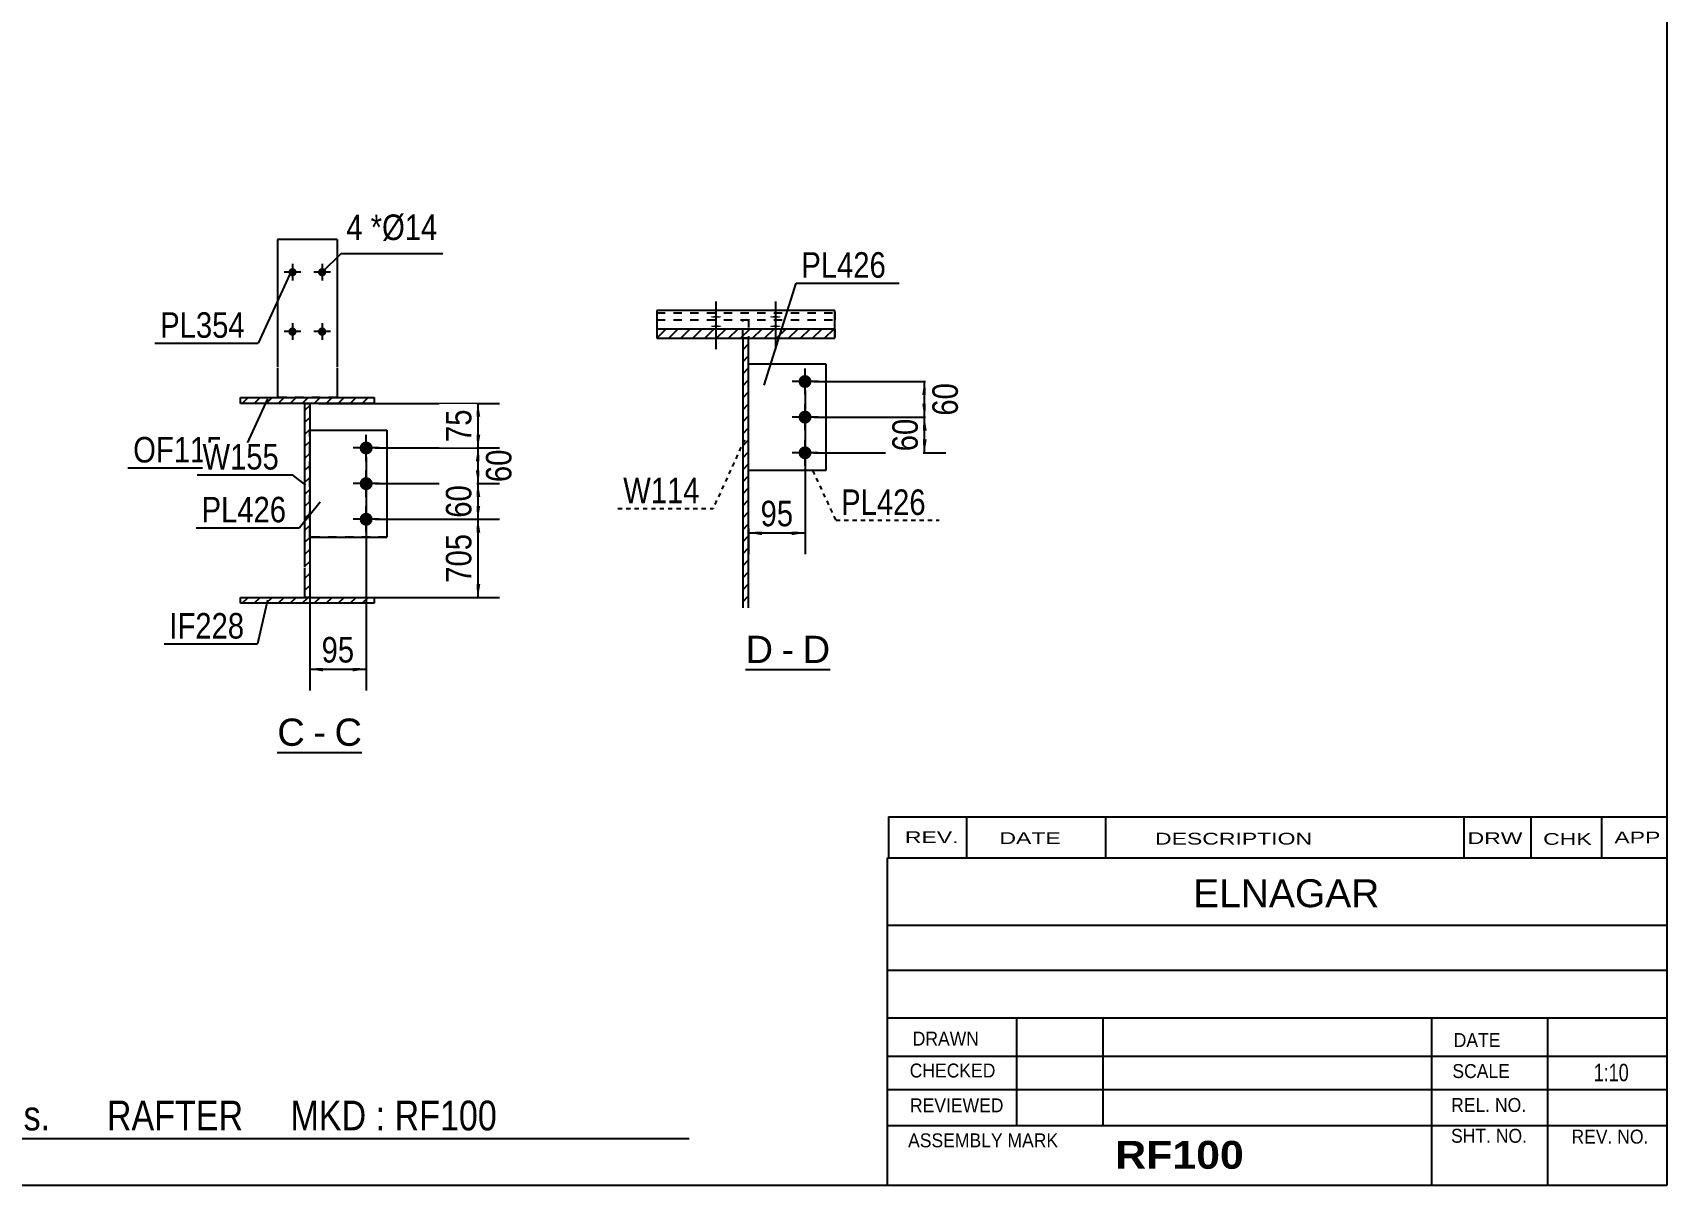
# Model space of a CAD drawing. Header units: millimetres. Extents: x -25 to 378, y -194 to 83.
# Drawn here: x 194.4 to 378, y -194.2 to -64.8 of the extents above; entities that cross this region are included whole.
import ezdxf

# ---------------------------------------------------------------- set-up
doc = ezdxf.new("R2010")
doc.units = ezdxf.units.MM
doc.linetypes.add('DXK_LINE_DOT1', pattern=[1.8814, 0.9407, -0.9407])
doc.linetypes.add('DXK_LINE_DOT4', pattern=[0.9408, 0.4704, -0.4704])
doc.styles.add('Arial', font='ARIAL.TTF', dxfattribs={"height": 0.2})
doc.styles.add('Arial Bold', font='ARIALBD.TTF', dxfattribs={"height": 0.2})
doc.styles.add('Arial Narrow', font='ARIALN.TTF', dxfattribs={"height": 0.2})

# ---------------------------------------------------------------- blocks, each defined once
blk = doc.blocks.new('Unknown-623515098-1211')
at = {"color": 5, "linetype": 'Continuous'}
for p, q in [((377.97, -194.23), (377.97, 82.77)), ((-22.03, -194.23), (377.97, -194.23))]:
    blk.add_line(p, q, dxfattribs=at)
blk = doc.blocks.new('Unknown-623515098-12 - 10489')
at = {"color": 7, "linetype": 'Continuous'}
blk.add_line((221.83, -145.64), (231.34, -145.64), dxfattribs=at)
at = {"color": 0, "linetype": 'Continuous'}
for points in [[(224.91, -144.89), (224.91, -141.69), (221.83, -141.69), (221.83, -144.89)], [(227.3, -144.89), (227.3, -141.69), (225.87, -141.69), (225.87, -144.89)], [(231.34, -144.89), (231.34, -141.69), (228.26, -141.69), (228.26, -144.89)]]:
    blk.add_wipeout(points, dxfattribs=at)
at = {"color": 96, "linetype": 'Continuous', "style": 'Arial'}
for s, p in [('C', (221.83, -144.89)), ('C', (228.26, -144.89)), ('-', (225.87, -144.89))]:
    blk.add_text(s, height=3.06, dxfattribs=at).set_placement(p)
blk = doc.blocks.new('Unknown-623515098-13 - 10886')
at = {"color": 7, "linetype": 'Continuous'}
blk.add_line((274.43, -136.34), (283.94, -136.34), dxfattribs=at)
at = {"color": 0, "linetype": 'Continuous'}
for points in [[(277.51, -135.59), (277.51, -132.39), (274.43, -132.39), (274.43, -135.59)], [(279.89, -135.59), (279.89, -132.39), (278.47, -132.39), (278.47, -135.59)], [(283.94, -135.59), (283.94, -132.39), (280.85, -132.39), (280.85, -135.59)]]:
    blk.add_wipeout(points, dxfattribs=at)
at = {"color": 96, "linetype": 'Continuous', "style": 'Arial'}
for s, p in [('D', (274.43, -135.59)), ('D', (280.85, -135.59)), ('-', (278.47, -135.59))]:
    blk.add_text(s, height=3.06, dxfattribs=at).set_placement(p)
blk = doc.blocks.new('Part-623515098-10555 - 10489')
at = {"linetype": 'Continuous'}
h = blk.add_hatch(dxfattribs=at)
h.set_pattern_fill('', scale=0.3, style=0, pattern_type=0)
h.set_pattern_definition([(45, (232.7032, -128.8872), (-0.67352, 0.67352), [])])
h.paths.add_polyline_path([(217.7, -128.89), (232.7, -128.89), (232.7, -128.22), (217.7, -128.22)])
at = {"color": 2, "linetype": 'Continuous'}
for p, q in [((217.7, -128.89), (217.7, -128.22)), ((217.7, -128.22), (232.7, -128.22)), ((232.7, -128.22), (232.7, -128.89)), ((232.7, -128.89), (217.7, -128.89))]:
    blk.add_line(p, q, dxfattribs=at)
blk = doc.blocks.new('Part-623515098-10491 - 10489')
at = {"linetype": 'Continuous'}
h = blk.add_hatch(dxfattribs=at)
h.set_pattern_fill('', scale=0.3, style=0, pattern_type=0)
h.set_pattern_definition([(45, (232.7032, -106.4547), (-0.67352, 0.67352), [])])
h.paths.add_polyline_path([(217.7, -106.45), (232.7, -106.45), (232.7, -105.79), (217.7, -105.79)])
at = {"color": 2, "linetype": 'Continuous'}
for p, q in [((217.7, -106.45), (217.7, -105.79)), ((217.7, -105.79), (232.7, -105.79)), ((232.7, -106.45), (217.7, -106.45)), ((232.7, -105.79), (232.7, -106.45))]:
    blk.add_line(p, q, dxfattribs=at)
blk = doc.blocks.new('Part-623515098-10494 - 10489')
at = {"linetype": 'Continuous'}
h = blk.add_hatch(dxfattribs=at)
h.set_pattern_fill('', scale=0.3, style=0, pattern_type=0)
h.set_pattern_definition([(45, (225.4699, -128.2206), (-0.67352, 0.67352), [])])
h.paths.add_polyline_path([(224.94, -128.22), (225.47, -128.22), (225.47, -106.45), (224.94, -106.45)])
at = {"color": 2, "linetype": 'Continuous'}
for p, q in [((224.94, -124.79), (224.94, -106.45)), ((224.94, -106.45), (225.47, -106.45)), ((225.47, -106.45), (225.47, -124.79)), ((224.94, -128.22), (224.94, -124.89)), ((225.47, -124.89), (225.47, -128.22)), ((225.47, -128.22), (224.94, -128.22))]:
    blk.add_line(p, q, dxfattribs=at)
blk = doc.blocks.new('Part-623515098-10562 - 10489')
at = {"color": 2, "linetype": 'Continuous'}
for p, q in [((225.47, -109.45), (234.14, -109.45)), ((234.14, -109.45), (234.14, -121.45)), ((225.47, -121.45), (234.14, -121.45))]:
    blk.add_line(p, q, dxfattribs=at)
at = {"color": 7, "linetype": 'DXK_LINE_DOT1'}
for p, q in [((225.47, -121.45), (225.47, -109.45)), ((225.47, -109.45), (234.14, -109.45)), ((234.14, -121.45), (225.47, -121.45))]:
    blk.add_line(p, q, dxfattribs=at)
blk = doc.blocks.new('Bolt-623515098-10625 - 10489')
at = {"linetype": 'Continuous'}
for points in [[(231.81, -112.19, -1), (231.81, -110.72, -1)], [(231.81, -116.19, -1), (231.81, -114.72, -1)], [(231.81, -120.19, -1), (231.81, -118.72, -1)]]:
    blk.add_hatch(color=3, dxfattribs=at).paths.add_polyline_path(points)
at = {"color": 3, "linetype": 'Continuous'}
for p, q in [((231.81, -112.92), (231.81, -109.99)), ((233.27, -111.45), (230.34, -111.45)), ((233.27, -115.45), (230.34, -115.45)), ((231.81, -116.92), (231.81, -113.99)), ((231.81, -120.92), (231.81, -117.99)), ((233.27, -119.45), (230.34, -119.45))]:
    blk.add_line(p, q, dxfattribs=at)
blk = doc.blocks.new('Part-623515098-17455 - 10489')
at = {"color": 2, "linetype": 'Continuous'}
for p, q in [((228.54, -88.06), (221.87, -88.06)), ((221.87, -88.06), (221.87, -102.35)), ((228.54, -88.06), (228.54, -102.35)), ((221.87, -102.45), (221.87, -105.79)), ((228.54, -102.45), (228.54, -105.79))]:
    blk.add_line(p, q, dxfattribs=at)
at = {"color": 7, "linetype": 'DXK_LINE_DOT1'}
blk.add_line((228.54, -105.79), (221.87, -105.79), dxfattribs=at)
blk = doc.blocks.new('Bolt-623515098-17504 - 10489')
at = {"linetype": 'Continuous'}
for points in [[(224, -91.72, -1), (223.07, -91.72, -1)], [(227.34, -91.72, -1), (226.4, -91.72, -1)], [(224, -98.39, -1), (223.07, -98.39, -1)], [(227.34, -98.39, -1), (226.4, -98.39, -1)]]:
    blk.add_hatch(color=3, dxfattribs=at).paths.add_polyline_path(points)
at = {"color": 3, "linetype": 'Continuous'}
for p, q in [((224.47, -91.72), (222.6, -91.72)), ((223.54, -90.79), (223.54, -92.65)), ((227.8, -91.72), (225.94, -91.72)), ((226.87, -90.79), (226.87, -92.65)), ((224.47, -98.39), (222.6, -98.39)), ((223.54, -97.45), (223.54, -99.32)), ((227.8, -98.39), (225.94, -98.39)), ((226.87, -97.45), (226.87, -99.32))]:
    blk.add_line(p, q, dxfattribs=at)
blk = doc.blocks.new('Part-623515098-10896 - 10886')
at = {"color": 7, "linetype": 'DXK_LINE_DOT1'}
for p, q in [((264.45, -96.19), (264.45, -97.06)), ((264.45, -96.27), (284.45, -96.27)), ((264.45, -97.06), (284.45, -97.06)), ((284.45, -96.19), (284.45, -97.06))]:
    blk.add_line(p, q, dxfattribs=at)
blk = doc.blocks.new('Part-623515098-10951 - 10886')
at = {"linetype": 'Continuous'}
h = blk.add_hatch(dxfattribs=at)
h.set_pattern_fill('', scale=0.3, style=0, pattern_type=0)
h.set_pattern_definition([(45, (274.7805, -129.3927), (-0.67352, 0.67352), [])])
h.paths.add_polyline_path([(274.11, -129.39), (274.78, -129.39), (274.78, -99.14), (274.11, -99.14)])
at = {"color": 7, "linetype": 'DXK_LINE_DOT1'}
for p, q in [((274.11, -99.14), (274.11, -97)), ((274.78, -97), (274.78, -99.14))]:
    blk.add_line(p, q, dxfattribs=at)
at = {"color": 2, "linetype": 'Continuous'}
for p, q in [((274.78, -99.14), (274.11, -99.14)), ((274.11, -99.14), (274.11, -129.39)), ((274.78, -129.39), (274.78, -99.14))]:
    blk.add_line(p, q, dxfattribs=at)
blk = doc.blocks.new('Part-623515098-10903 - 10886')
at = {"linetype": 'Continuous'}
h = blk.add_hatch(dxfattribs=at)
h.set_pattern_fill('', scale=0.3, style=0, pattern_type=0)
h.set_pattern_definition([(45, (264.4471, -99.1435), (-0.67352, 0.67352), [])])
h.paths.add_polyline_path([(264.45, -98.06), (264.45, -99.14), (284.45, -99.14), (284.45, -98.06)])
at = {"color": 2, "linetype": 'Continuous'}
for p, q in [((264.45, -96), (264.45, -98.06)), ((284.45, -96), (264.45, -96)), ((284.45, -98.06), (284.45, -96)), ((264.45, -98.06), (264.45, -99.14)), ((264.45, -98.06), (284.45, -98.06)), ((264.45, -99.14), (284.45, -99.14)), ((284.45, -99.14), (284.45, -98.06))]:
    blk.add_line(p, q, dxfattribs=at)
at = {"color": 7, "linetype": 'DXK_LINE_DOT1'}
for p, q in [((264.45, -98.06), (264.45, -99.14)), ((284.45, -98.06), (284.45, -99.14))]:
    blk.add_line(p, q, dxfattribs=at)
blk = doc.blocks.new('Bolt-623515098-11021 - 10886')
at = {"linetype": 'Continuous'}
for points in [[(281.11, -104.72, -1), (281.11, -103.26, -1)], [(281.11, -108.72, -1), (281.11, -107.26, -1)], [(281.11, -112.72, -1), (281.11, -111.26, -1)]]:
    blk.add_hatch(color=3, dxfattribs=at).paths.add_polyline_path(points)
at = {"color": 3, "linetype": 'Continuous'}
for p, q in [((281.11, -105.46), (281.11, -102.52)), ((282.58, -103.99), (279.65, -103.99)), ((282.58, -107.99), (279.65, -107.99)), ((281.11, -109.46), (281.11, -106.52)), ((282.58, -111.99), (279.65, -111.99)), ((281.11, -113.46), (281.11, -110.52))]:
    blk.add_line(p, q, dxfattribs=at)
blk = doc.blocks.new('Part-623515098-10958 - 10886')
at = {"color": 2, "linetype": 'Continuous'}
for p, q in [((274.78, -101.99), (283.45, -101.99)), ((283.45, -101.99), (283.45, -113.99)), ((283.45, -113.99), (274.78, -113.99))]:
    blk.add_line(p, q, dxfattribs=at)
at = {"color": 7, "linetype": 'DXK_LINE_DOT1'}
blk.add_line((274.78, -113.99), (274.78, -101.99), dxfattribs=at)
blk = doc.blocks.new('Bolt-623515098-10977 - 10886')
at = {"linetype": 'Continuous'}
for points in [[(271.11, -96.83), (270.99, -96.83), (270.87, -96.82), (270.76, -96.81), (270.67, -96.8), (270.59, -96.78), (270.54, -96.76), (270.52, -96.75), (270.52, -96.73), (270.54, -96.71), (270.59, -96.69), (270.67, -96.67), (270.76, -96.66), (270.87, -96.65), (270.99, -96.64), (271.11, -96.64), (271.24, -96.64), (271.36, -96.65), (271.47, -96.66), (271.56, -96.67), (271.63, -96.69), (271.68, -96.71), (271.71, -96.73), (271.71, -96.75), (271.68, -96.76), (271.63, -96.78), (271.56, -96.8), (271.47, -96.81), (271.36, -96.82), (271.24, -96.83)], [(277.78, -96.83), (277.66, -96.83), (277.54, -96.82), (277.43, -96.81), (277.33, -96.8), (277.26, -96.78), (277.21, -96.76), (277.18, -96.75), (277.18, -96.73), (277.21, -96.71), (277.26, -96.69), (277.33, -96.67), (277.43, -96.66), (277.54, -96.65), (277.66, -96.64), (277.78, -96.64), (277.91, -96.64), (278.02, -96.65), (278.13, -96.66), (278.23, -96.67), (278.3, -96.69), (278.35, -96.71), (278.38, -96.73), (278.38, -96.75), (278.35, -96.76), (278.3, -96.78), (278.23, -96.8), (278.13, -96.81), (278.02, -96.82), (277.91, -96.83)], [(271.11, -97.88), (270.99, -97.87), (270.87, -97.87), (270.76, -97.86), (270.67, -97.85), (270.59, -97.83), (270.54, -97.81), (270.52, -97.79), (270.52, -97.77), (270.54, -97.75), (270.59, -97.74), (270.67, -97.72), (270.76, -97.71), (270.87, -97.7), (270.99, -97.69), (271.11, -97.69), (271.24, -97.69), (271.36, -97.7), (271.47, -97.71), (271.56, -97.72), (271.63, -97.74), (271.68, -97.75), (271.71, -97.77), (271.71, -97.79), (271.68, -97.81), (271.63, -97.83), (271.56, -97.85), (271.47, -97.86), (271.36, -97.87), (271.24, -97.87)], [(277.78, -97.88), (277.66, -97.87), (277.54, -97.87), (277.43, -97.86), (277.33, -97.85), (277.26, -97.83), (277.21, -97.81), (277.18, -97.79), (277.18, -97.77), (277.21, -97.75), (277.26, -97.74), (277.33, -97.72), (277.43, -97.71), (277.54, -97.7), (277.66, -97.69), (277.78, -97.69), (277.91, -97.69), (278.02, -97.7), (278.13, -97.71), (278.23, -97.72), (278.3, -97.74), (278.35, -97.75), (278.38, -97.77), (278.38, -97.79), (278.35, -97.81), (278.3, -97.83), (278.23, -97.85), (278.13, -97.86), (278.02, -97.87), (277.91, -97.87)]]:
    blk.add_hatch(color=3, dxfattribs=at).paths.add_polyline_path(points)
at = {"color": 3, "linetype": 'Continuous'}
for p, q in [((271.11, -95.02), (271.11, -99.3)), ((277.78, -95.02), (277.78, -99.3)), ((271.11, -96.07), (271.11, -100.35)), ((277.78, -96.07), (277.78, -100.35))]:
    blk.add_line(p, q, dxfattribs=at)
blk = doc.blocks.new('StraightDimension-623515098-17121 - 10489')
at = {"linetype": 'Continuous'}
for points in [[(244.13, -112.95), (244.38, -111.45), (244.63, -112.95)], [(244.63, -113.95), (244.38, -115.45), (244.13, -113.95)]]:
    blk.add_hatch(color=7, dxfattribs=at).paths.add_polyline_path(points)
at = {"color": 7, "linetype": 'Continuous'}
for p, q in [((232.81, -111.45), (246.63, -111.45)), ((244.38, -115.45), (244.38, -111.45)), ((232.81, -115.45), (246.63, -115.45))]:
    blk.add_line(p, q, dxfattribs=at)
at = {"color": 0}
blk.add_wipeout([(248.73, -111.03), (244.53, -111.03), (244.53, -115.88), (248.73, -115.88)], dxfattribs=at)
at = {"color": 3, "style": 'Arial Narrow'}
blk.add_text('60', height=2.863, rotation=90.0002, dxfattribs=at).set_placement((248.13, -115.28))
blk = doc.blocks.new('StraightDimension-623515098-17119 - 10489')
at = {"linetype": 'Continuous'}
for points in [[(244.13, -116.95), (244.38, -115.45), (244.63, -116.95)], [(244.63, -117.95), (244.38, -119.45), (244.13, -117.95)]]:
    blk.add_hatch(color=7, dxfattribs=at).paths.add_polyline_path(points)
at = {"color": 7, "linetype": 'Continuous'}
for p, q in [((232.81, -115.45), (246.78, -115.45)), ((244.38, -119.45), (244.38, -115.45)), ((232.81, -119.45), (246.78, -119.45))]:
    blk.add_line(p, q, dxfattribs=at)
at = {"color": 0}
blk.add_wipeout([(244.23, -115.03), (240.03, -115.03), (240.03, -119.88), (244.23, -119.88)], dxfattribs=at)
at = {"color": 3, "style": 'Arial Narrow'}
blk.add_text('60', height=2.863, rotation=90.0002, dxfattribs=at).set_placement((243.63, -119.28))
blk = doc.blocks.new('StraightDimension-623515098-10783 - 10489')
at = {"linetype": 'Continuous'}
for points in [[(244.13, -107.95), (244.38, -106.45), (244.63, -107.95)], [(244.63, -109.95), (244.38, -111.45), (244.13, -109.95)]]:
    blk.add_hatch(color=7, dxfattribs=at).paths.add_polyline_path(points)
at = {"color": 7, "linetype": 'Continuous'}
for p, q in [((226.47, -106.45), (246.78, -106.45)), ((244.38, -111.45), (244.38, -106.45)), ((232.81, -111.45), (246.78, -111.45))]:
    blk.add_line(p, q, dxfattribs=at)
at = {"color": 0}
blk.add_wipeout([(244.23, -106.53), (240.03, -106.53), (240.03, -111.38), (244.23, -111.38)], dxfattribs=at)
at = {"color": 3, "style": 'Arial Narrow'}
blk.add_text('75', height=2.863, rotation=90.0002, dxfattribs=at).set_placement((243.63, -110.78))
blk = doc.blocks.new('StraightDimension-623515098-10786 - 10489')
at = {"linetype": 'Continuous'}
for points in [[(244.13, -120.95), (244.38, -119.45), (244.63, -120.95)], [(244.63, -126.72), (244.38, -128.22), (244.13, -126.72)]]:
    blk.add_hatch(color=7, dxfattribs=at).paths.add_polyline_path(points)
at = {"color": 7, "linetype": 'Continuous'}
for p, q in [((232.81, -119.45), (246.78, -119.45)), ((244.38, -128.22), (244.38, -119.45)), ((226.47, -128.22), (246.78, -128.22))]:
    blk.add_line(p, q, dxfattribs=at)
at = {"color": 0}
blk.add_wipeout([(244.23, -120.5), (240.03, -120.5), (240.03, -127.18), (244.23, -127.18)], dxfattribs=at)
at = {"color": 3, "style": 'Arial Narrow'}
blk.add_text('705', height=2.863, rotation=90.0002, dxfattribs=at).set_placement((243.63, -126.58))
blk = doc.blocks.new('StraightDimension-623515098-19683 - 10489')
at = {"linetype": 'Continuous'}
for points in [[(226.97, -136.54), (225.47, -136.29), (226.97, -136.04)], [(230.31, -136.04), (231.81, -136.29), (230.31, -136.54)]]:
    blk.add_hatch(color=7, dxfattribs=at).paths.add_polyline_path(points)
at = {"color": 7, "linetype": 'Continuous'}
for p, q in [((231.81, -112.45), (231.81, -138.69)), ((225.47, -121.38), (225.47, -138.69)), ((225.47, -136.29), (231.81, -136.29))]:
    blk.add_line(p, q, dxfattribs=at)
at = {"color": 0}
blk.add_wipeout([(231.07, -136.14), (231.07, -131.94), (226.21, -131.94), (226.21, -136.14)], dxfattribs=at)
at = {"color": 3, "style": 'Arial Narrow'}
blk.add_text('95', height=2.863, dxfattribs=at).set_placement((226.81, -135.54))
blk = doc.blocks.new('StraightDimension-623515098-17165 - 10886')
at = {"linetype": 'Continuous'}
for points in [[(294.28, -109.49), (294.53, -107.99), (294.78, -109.49)], [(294.78, -110.49), (294.53, -111.99), (294.28, -110.49)]]:
    blk.add_hatch(color=7, dxfattribs=at).paths.add_polyline_path(points)
at = {"color": 7, "linetype": 'Continuous'}
for p, q in [((282.11, -107.99), (296.93, -107.99)), ((294.53, -111.99), (294.53, -107.99)), ((282.11, -111.99), (296.93, -111.99))]:
    blk.add_line(p, q, dxfattribs=at)
at = {"color": 0}
blk.add_wipeout([(294.38, -107.56), (290.18, -107.56), (290.18, -112.42), (294.38, -112.42)], dxfattribs=at)
at = {"color": 3, "style": 'Arial Narrow'}
blk.add_text('60', height=2.863, rotation=90.0002, dxfattribs=at).set_placement((293.78, -111.82))
blk = doc.blocks.new('StraightDimension-623515098-17167 - 10886')
at = {"linetype": 'Continuous'}
for points in [[(294.28, -105.49), (294.53, -103.99), (294.78, -105.49)], [(294.78, -106.49), (294.53, -107.99), (294.28, -106.49)]]:
    blk.add_hatch(color=7, dxfattribs=at).paths.add_polyline_path(points)
at = {"color": 7, "linetype": 'Continuous'}
for p, q in [((282.11, -103.99), (296.78, -103.99)), ((294.53, -107.99), (294.53, -103.99)), ((282.11, -107.99), (296.78, -107.99))]:
    blk.add_line(p, q, dxfattribs=at)
at = {"color": 0}
blk.add_wipeout([(298.88, -103.56), (294.68, -103.56), (294.68, -108.42), (298.88, -108.42)], dxfattribs=at)
at = {"color": 3, "style": 'Arial Narrow'}
blk.add_text('60', height=2.863, rotation=90.0002, dxfattribs=at).set_placement((298.28, -107.82))
blk = doc.blocks.new('StraightDimension-623515098-19625 - 10886')
at = {"linetype": 'Continuous'}
for points in [[(276.28, -121.24), (274.78, -120.99), (276.28, -120.74)], [(279.61, -120.74), (281.11, -120.99), (279.61, -121.24)]]:
    blk.add_hatch(color=7, dxfattribs=at).paths.add_polyline_path(points)
at = {"color": 7, "linetype": 'Continuous'}
for p, q in [((281.11, -104.99), (281.11, -123.39)), ((274.78, -120.5), (274.78, -123.39)), ((274.78, -120.99), (281.11, -120.99))]:
    blk.add_line(p, q, dxfattribs=at)
at = {"color": 0}
blk.add_wipeout([(280.38, -120.84), (280.38, -116.64), (275.52, -116.64), (275.52, -120.84)], dxfattribs=at)
at = {"color": 3, "style": 'Arial Narrow'}
blk.add_text('95', height=2.863, dxfattribs=at).set_placement((276.12, -120.24))
blk = doc.blocks.new('CBS_CALLOFF-623515098-19929')
at = {"color": 7, "linetype": 'Continuous'}
blk.add_line((151.85, -188.96), (268.08, -188.98), dxfattribs=at)
at = {"color": 3, "linetype": 'Continuous', "style": 'Arial Narrow'}
blk.add_text('QTY= 1 Nos.      RAFTER     MKD : RF100', height=3.3405, dxfattribs=at).set_placement((174.08, -188.07))
blk = doc.blocks.new('CBS_NAME_BLOG-623515098-19930')
at = {"color": 7, "linetype": 'Continuous'}
for p, q in [((290.38, -157.48), (377.9, -157.48)), ((290.38, -194.19), (290.38, -157.48)), ((290.38, -165.02), (377.9, -165.02)), ((290.46, -170.07), (377.97, -170.07)), ((290.38, -175.45), (377.9, -175.45)), ((304.91, -187.55), (304.91, -175.45)), ((314.59, -187.53), (314.59, -175.46)), ((351.51, -194.19), (351.51, -175.46)), ((364.56, -194.19), (364.56, -175.45)), ((290.39, -179.75), (377.97, -179.73)), ((290.38, -183.49), (377.9, -183.49)), ((290.38, -187.53), (377.9, -187.53)), ((290.38, -194.23), (377.97, -194.23))]:
    blk.add_line(p, q, dxfattribs=at)
at = {"color": 3, "linetype": 'Continuous', "style": 'Arial'}
blk.add_text('ELNAGAR', height=3.133, dxfattribs=at).set_placement((324.71, -163.01))
at = {"color": 3, "linetype": 'Continuous'}
for s, height, style, width, p in [('DRAWN', 1.566, 'Arial', 0.9, (293.21, -178.55)), ('DATE', 1.566, 'Arial', 0.9, (353.98, -178.71)), ('CHECKED', 1.566, 'Arial', 0.9, (292.87, -182.13)), ('SCALE', 1.566, 'Arial', 0.9, (353.83, -182.19)), ('1:10', 1.957, 'Arial Narrow', 0.9, (369.71, -182.55)), ('REVIEWED', 1.566, 'Arial', 0.9, (292.9, -186.04)), ('REL. NO.', 1.566, 'Arial', 0.9, (353.69, -186)), ('ASSEMBLY MARK', 1.5663, 'Arial', 0.9, (292.69, -189.97)), ('SHT. NO.', 1.566, 'Arial', 0.9, (353.68, -189.46)), ('REV. NO.', 1.566, 'Arial', 0.9, (367.21, -189.55)), ('RF100', 3.131, 'Arial Bold', 1.1, (315.96, -192.38))]:
    blk.add_text(s, height=height, dxfattribs=dict(at, style=style, width=width)).set_placement(p)
blk = doc.blocks.new('CBS_REVISION-623515098-19931')
at = {"color": 7, "linetype": 'Continuous'}
for p, q in [((290.47, -152.85), (377.97, -152.85)), ((290.47, -152.85), (290.47, -157.48)), ((299.26, -152.85), (299.26, -157.48)), ((314.86, -152.85), (314.86, -157.42)), ((355.11, -152.85), (355.11, -157.48)), ((362.66, -152.85), (362.66, -157.48)), ((370.6, -152.85), (370.6, -157.48)), ((290.47, -157.48), (377.96, -157.48))]:
    blk.add_line(p, q, dxfattribs=at)
at = {"color": 7, "style": 'Arial Narrow', "width": 1.7}
for s, height, p in [('REV.', 1.326, (292.33, -155.81)), ('DATE', 1.326, (302.95, -155.92)), ('DESCRIPTION', 1.3257, (320.43, -155.98)), ('DRW', 1.326, (355.54, -155.92)), ('CHK', 1.326, (364.03, -156.01)), ('APP', 1.326, (372.03, -155.85))]:
    blk.add_text(s, height=height, dxfattribs=at).set_placement(p)
blk = doc.blocks.new('Mark-623515098-10645 - 10489')
at = {"color": 7, "linetype": 'Continuous'}
blk.add_line((220.72, -105.94), (217.19, -113.68), dxfattribs=at)
at = {"color": 0}
blk.add_wipeout([(215.69, -113.08), (215.69, -110.08), (205.64, -110.08), (205.64, -113.08)], dxfattribs=at)
blk.add_wipeout([(215.69, -113.08), (215.69, -110.08), (205.64, -110.08), (205.64, -113.08)], dxfattribs=at)
at = {"color": 7, "linetype": 'Continuous'}
blk.add_line((205.04, -113.68), (217.19, -113.68), dxfattribs=at)
at = {"color": 3, "style": 'Arial Narrow'}
blk.add_text('OF115', height=2.863, dxfattribs=at).set_placement((205.64, -113.08))
blk = doc.blocks.new('Mark-623515098-10648 - 10489')
at = {"color": 7, "linetype": 'Continuous'}
blk.add_line((225.04, -115.64), (223.52, -114.47), dxfattribs=at)
at = {"color": 0}
blk.add_wipeout([(222.02, -113.87), (222.02, -110.87), (213.43, -110.87), (213.43, -113.87)], dxfattribs=at)
blk.add_wipeout([(222.02, -113.87), (222.02, -110.87), (213.43, -110.87), (213.43, -113.87)], dxfattribs=at)
at = {"color": 7, "linetype": 'Continuous'}
blk.add_line((212.83, -114.47), (223.52, -114.47), dxfattribs=at)
at = {"color": 3, "style": 'Arial Narrow'}
blk.add_text('W155', height=2.863, dxfattribs=at).set_placement((213.43, -113.87))
blk = doc.blocks.new('Mark-623515098-10654 - 10489')
at = {"color": 7, "linetype": 'Continuous'}
blk.add_line((220.72, -128.52), (219.62, -133.45), dxfattribs=at)
at = {"color": 0}
blk.add_wipeout([(218.12, -132.85), (218.12, -129.85), (209.71, -129.85), (209.71, -132.85)], dxfattribs=at)
blk.add_wipeout([(218.12, -132.85), (218.12, -129.85), (209.71, -129.85), (209.71, -132.85)], dxfattribs=at)
at = {"color": 7, "linetype": 'Continuous'}
blk.add_line((209.11, -133.45), (219.62, -133.45), dxfattribs=at)
at = {"color": 3, "style": 'Arial Narrow'}
blk.add_text('IF228', height=2.863, dxfattribs=at).set_placement((209.71, -132.85))
blk = doc.blocks.new('Mark-623515098-10657 - 10489')
at = {"color": 7, "linetype": 'Continuous'}
blk.add_line((226.65, -117.54), (224.33, -120.4), dxfattribs=at)
at = {"color": 0}
blk.add_wipeout([(222.83, -119.8), (222.83, -116.8), (213.33, -116.8), (213.33, -119.8)], dxfattribs=at)
blk.add_wipeout([(222.83, -119.8), (222.83, -116.8), (213.33, -116.8), (213.33, -119.8)], dxfattribs=at)
at = {"color": 7, "linetype": 'Continuous'}
blk.add_line((212.73, -120.4), (224.33, -120.4), dxfattribs=at)
at = {"color": 3, "style": 'Arial Narrow'}
blk.add_text('PL426', height=2.863, dxfattribs=at).set_placement((213.33, -119.8))
blk = doc.blocks.new('Mark-623515098-17756 - 10489')
at = {"color": 7, "linetype": 'Continuous'}
for p, q in [((226.87, -91.72), (228.99, -89.6)), ((228.99, -89.6), (240.41, -89.6))]:
    blk.add_line(p, q, dxfattribs=at)
at = {"color": 0}
blk.add_wipeout([(231.42, -88.1), (231.42, -85.1), (229.59, -85.1), (229.59, -88.1)], dxfattribs=at)
blk.add_wipeout([(231.42, -88.1), (231.42, -85.1), (229.59, -85.1), (229.59, -88.1)], dxfattribs=at)
at = {"color": 3, "style": 'Arial Narrow'}
blk.add_text('4', height=2.86, dxfattribs=at).set_placement((229.59, -88.1))
at = {"color": 0}
blk.add_wipeout([(233.6, -88.1), (233.6, -85.1), (232.32, -85.1), (232.32, -88.1)], dxfattribs=at)
blk.add_wipeout([(233.6, -88.1), (233.6, -85.1), (232.32, -85.1), (232.32, -88.1)], dxfattribs=at)
blk.add_wipeout([(239.81, -88.1), (239.81, -85.1), (233.6, -85.1), (233.6, -88.1)], dxfattribs=at)
blk.add_wipeout([(239.81, -88.1), (239.81, -85.1), (233.6, -85.1), (233.6, -88.1)], dxfattribs=at)
at = {"color": 3, "style": 'Arial Narrow'}
for s, height, p in [('*', 2.86, (232.32, -88.1)), ('Ø14', 2.863, (233.6, -88.1))]:
    blk.add_text(s, height=height, dxfattribs=at).set_placement(p)
blk = doc.blocks.new('Mark-623515098-17910 - 10489')
at = {"color": 7, "linetype": 'Continuous'}
blk.add_line((223.22, -91.94), (219.69, -99.68), dxfattribs=at)
at = {"color": 0}
blk.add_wipeout([(218.19, -99.08), (218.19, -96.08), (208.68, -96.08), (208.68, -99.08)], dxfattribs=at)
blk.add_wipeout([(218.19, -99.08), (218.19, -96.08), (208.68, -96.08), (208.68, -99.08)], dxfattribs=at)
at = {"color": 7, "linetype": 'Continuous'}
blk.add_line((208.08, -99.68), (219.69, -99.68), dxfattribs=at)
at = {"color": 3, "style": 'Arial Narrow'}
blk.add_text('PL354', height=2.863, dxfattribs=at).set_placement((208.68, -99.08))
blk = doc.blocks.new('Mark-623515098-11046 - 10886')
at = {"color": 7, "linetype": 'DXK_LINE_DOT4'}
blk.add_line((274.31, -110.52), (270.78, -118.25), dxfattribs=at)
at = {"color": 0}
blk.add_wipeout([(269.28, -117.65), (269.28, -114.65), (260.69, -114.65), (260.69, -117.65)], dxfattribs=at)
blk.add_wipeout([(269.28, -117.65), (269.28, -114.65), (260.69, -114.65), (260.69, -117.65)], dxfattribs=at)
at = {"color": 7, "linetype": 'DXK_LINE_DOT4'}
blk.add_line((260.09, -118.25), (270.78, -118.25), dxfattribs=at)
at = {"color": 3, "style": 'Arial Narrow'}
blk.add_text('W114', height=2.863, dxfattribs=at).set_placement((260.69, -117.65))
blk = doc.blocks.new('Mark-623515098-11049 - 10886')
at = {"color": 0}
blk.add_wipeout([(294.67, -118.97), (294.67, -115.97), (285.17, -115.97), (285.17, -118.97)], dxfattribs=at)
blk.add_wipeout([(294.67, -118.97), (294.67, -115.97), (285.17, -115.97), (285.17, -118.97)], dxfattribs=at)
at = {"color": 7, "linetype": 'DXK_LINE_DOT4'}
for p, q in [((281.96, -113.99), (284.57, -119.57)), ((284.57, -119.57), (296.17, -119.57))]:
    blk.add_line(p, q, dxfattribs=at)
at = {"color": 3, "style": 'Arial Narrow'}
blk.add_text('PL426', height=2.863, dxfattribs=at).set_placement((285.17, -118.97))
blk = doc.blocks.new('Mark-623515098-19183 - 10886')
at = {"color": 0}
blk.add_wipeout([(290.2, -92.33), (290.2, -89.33), (280.7, -89.33), (280.7, -92.33)], dxfattribs=at)
blk.add_wipeout([(290.2, -92.33), (290.2, -89.33), (280.7, -89.33), (280.7, -92.33)], dxfattribs=at)
at = {"color": 7, "linetype": 'Continuous'}
for p, q in [((276.53, -104.41), (280.1, -92.93)), ((280.1, -92.93), (291.7, -92.93))]:
    blk.add_line(p, q, dxfattribs=at)
at = {"color": 3, "style": 'Arial Narrow'}
blk.add_text('PL426', height=2.863, dxfattribs=at).set_placement((280.7, -92.33))

msp = doc.modelspace()

# ---------------------------------------------------------------- block references
for name in ['Unknown-623515098-1211', 'Part-623515098-17455 - 10489', 'Bolt-623515098-17504 - 10489', 'Bolt-623515098-10977 - 10886', 'Part-623515098-10903 - 10886', 'Part-623515098-10896 - 10886', 'Part-623515098-10951 - 10886', 'Part-623515098-10958 - 10886', 'Bolt-623515098-11021 - 10886', 'Part-623515098-10491 - 10489', 'Part-623515098-10494 - 10489', 'Part-623515098-10562 - 10489', 'Bolt-623515098-10625 - 10489', 'Part-623515098-10555 - 10489', 'CBS_REVISION-623515098-19931', 'CBS_NAME_BLOG-623515098-19930', 'CBS_CALLOFF-623515098-19929']:
    msp.add_blockref(name, (0, 0))

# ---------------------------------------------------------------- next in the draw order: block references
for name in ['Mark-623515098-17756 - 10489', 'Mark-623515098-17910 - 10489', 'Mark-623515098-10645 - 10489', 'StraightDimension-623515098-19625 - 10886', 'StraightDimension-623515098-17165 - 10886', 'StraightDimension-623515098-17121 - 10489', 'Mark-623515098-10654 - 10489', 'Unknown-623515098-13 - 10886', 'Unknown-623515098-12 - 10489']:
    msp.add_blockref(name, (0, 0))

# ---------------------------------------------------------------- next in the draw order: block references
for name in ['StraightDimension-623515098-17167 - 10886', 'StraightDimension-623515098-10783 - 10489', 'Mark-623515098-11046 - 10886', 'StraightDimension-623515098-17119 - 10489', 'Mark-623515098-11049 - 10886']:
    msp.add_blockref(name, (0, 0))

# ---------------------------------------------------------------- next in the draw order: block references
for name in ['Mark-623515098-19183 - 10886', 'StraightDimension-623515098-10786 - 10489']:
    msp.add_blockref(name, (0, 0))

# ---------------------------------------------------------------- next in the draw order: block references
msp.add_blockref('StraightDimension-623515098-19683 - 10489', (0, 0))

# ---------------------------------------------------------------- next in the draw order: block references
for name in ['Mark-623515098-10648 - 10489', 'Mark-623515098-10657 - 10489']:
    msp.add_blockref(name, (0, 0))

doc.saveas('drawing.dxf')
